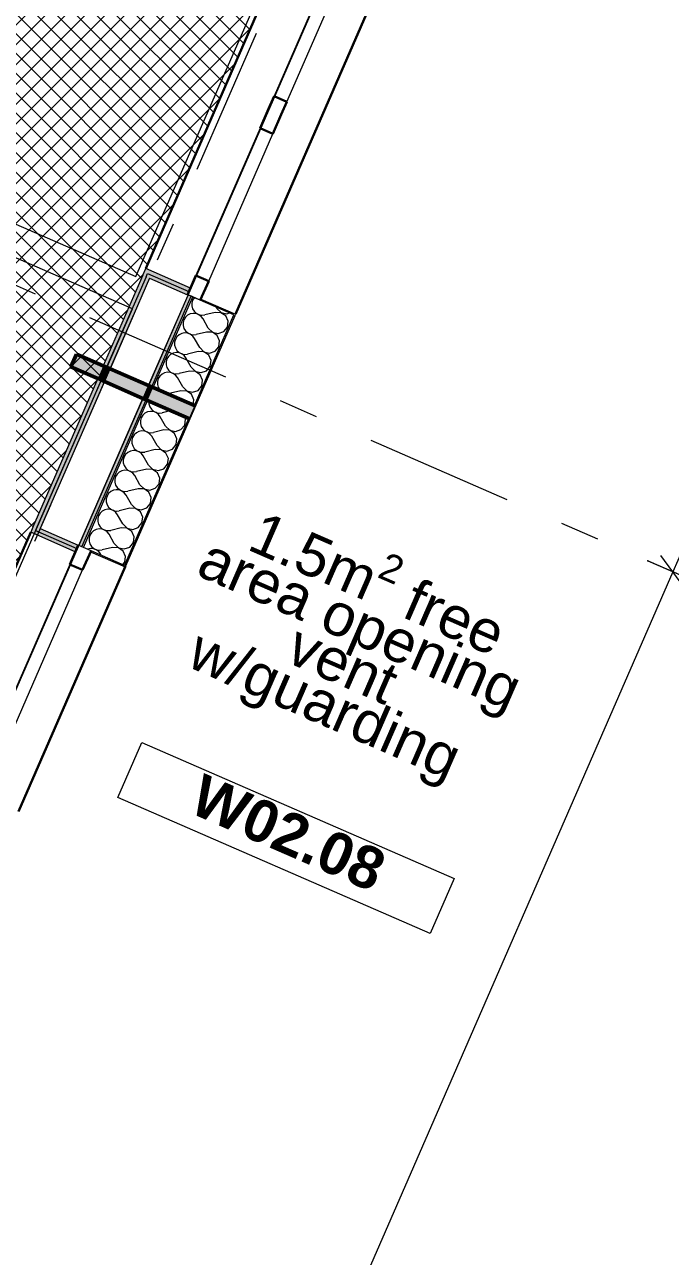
# Model space of a CAD drawing. Header units: millimetres. Extents: x -37281 to 954596, y -59787 to 956680.
# Drawn here: x 932444 to 934745, y -23325 to -18934 of the extents above; entities that cross this region are included whole.
import ezdxf
from ezdxf.enums import TextEntityAlignment as Align

# ---------------------------------------------------------------- set-up
doc = ezdxf.new("R2010")
doc.units = ezdxf.units.MM
doc.header["$MEASUREMENT"] = 0
doc.linetypes.add('Double Dashed', pattern=[1093.611073, 529.166651, -211.666656, 141.111112, -211.666656])
for name, color, linetype in [('A-15-MG_Structural_Grid', 7, 'Continuous'), ('New_A-05-M_Gross_Int_Circulation', 7, 'Continuous'), ('New_A-15-MG_Structural_Grid', 7, 'Continuous'), ('New_A-25-M_Wall_Ext', 7, 'Continuous'), ('New_A-25-M_Wall_Int', 7, 'Continuous'), ('New_A-95-D_Dim_Grid.Dim', 7, 'Continuous'), ('New_ArchiCAD Windows', 7, 'Continuous')]:
    doc.layers.add(name, color=color, linetype=linetype)
for name, color, linetype, lineweight, true_color in [('A-15-MG_Structural_Grid_Pen_No__163', 7, 'Continuous', 0, 0x750077), ('A-25-M_Wall_Int_Pen_No__102', 7, 'Continuous', 15, 0xcccccc), ('New_A-05-M_Gross_Int_Circulation_Pen_No__74', 7, 'Continuous', 20, 0x606060), ('New_A-25-M_Wall_Ext_Pen_No__107', 7, 'Continuous', 15, 0xa6a6a6), ('New_A-25-M_Wall_Ext_Pen_No__147', 7, 'Continuous', 0, 0x606060), ('New_A-25-M_Wall_Ext_Pen_No__27', 7, 'Continuous', 50, 0x2a2a2a), ('New_A-25-M_Wall_Ext_Pen_No__81', 7, 'Continuous', 20, 0x6a6a6a), ('New_A-25-M_Wall_Int_Pen_No__27', 7, 'Continuous', 50, 0x2a2a2a), ('New_A-25-M_Wall_Int_Pen_No__81', 7, 'Continuous', 20, 0x6a6a6a), ('New_A-95-M-SFS_Edge_Pen_No__252', 7, 'Continuous', 13, 0xe8e8e8), ('New_ArchiCAD Windows_Pen_No__23', 7, 'Continuous', 30, 0x2a2a2a), ('New_ArchiCAD Windows_Pen_No__43', 7, 'Continuous', 30, 0x444444)]:
    doc.layers.add(name, color=color, linetype=linetype, lineweight=lineweight, true_color=true_color)
for name, color, linetype, lineweight in [('New_A-15-MG_Structural_Grid_Pen_No__4', 7, 'Continuous', 20), ('New_A-25-M_Wall_Ext_Pen_No__1', 7, 'Continuous', 13), ('New_A-95-D_Dim_Grid.Dim_Pen_No__4', 7, 'Continuous', 20), ('New_A-95-P_Text_1_50_GA_Pen_No__1', 7, 'Continuous', 13), ('New_ArchiCAD Windows_Pen_No__1', 7, 'Continuous', 13), ('New_ArchiCAD Windows_Pen_No__83', 8, 'Continuous', 20), ('New_ArchiCAD Zone Stamps_Pen_No__9', 7, 'Continuous', 13)]:
    doc.layers.add(name, color=color, linetype=linetype, lineweight=lineweight)
doc.styles.add('GENERATED_STYLE_1', font='')
doc.styles.add('GENERATED_STYLE_2', font='')
doc.styles.add('GENERATED_STYLE_3', font='')
doc.styles.add('GENERATED_STYLE_4', font='')
doc.styles.get('GENERATED_STYLE_1').set_extended_font_data('Swis721 BT', bold=True)
doc.styles.get('GENERATED_STYLE_2').set_extended_font_data('Arial', bold=True)
doc.styles.get('GENERATED_STYLE_3').set_extended_font_data('Arial')
doc.styles.get('GENERATED_STYLE_4').set_extended_font_data('Swis721 BT')
doc.dimstyles.new('GENERATED_STYLE__4', dxfattribs={"dimtxt": 300, "dimasz": 95, "dimexe": 0.18, "dimexo": 0, "dimgap": 0.09, "dimtad": 1, "dimdec": 0, "dimzin": 0, "dimdsep": 46, "dimtxsty": 'GENERATED_STYLE_4', "dimblk": 'ARROWHEAD_2', "dimblk1": 'ARROWHEAD_2', "dimblk2": 'ARROWHEAD_2', "dimcen": 0.09, "dimclrd": 7, "dimclre": 7, "dimclrt": 7, "dimadec": 0, "dimazin": 0, "dimtfac": 1, "dimtdec": 4, "dimtmove": 0, "dimatfit": 3, "dimfxl": 1, "dimtolj": 1, "dimtzin": 0, "dimarcsym": 0})
pattern_1 = [(0, (864302.5, 0), (0, 173.2051), [0, -100]), (0, (864352.5, 86.6), (0, 173.2051), [0, -100])]

# ---------------------------------------------------------------- blocks, each defined once
blk = doc.blocks.new('Circulation_INB 2250_56_1', base_point=(922360.7, -13880.7))
at = {"layer": 'New_A-05-M_Gross_Int_Circulation_Pen_No__74', "linetype": 'Continuous'}
for p, q in [((932840.4, -19832.3), (933979.6, -17219.8)), ((930091.9, -18633.8), (932840.4, -19832.3))]:
    blk.add_line(p, q, dxfattribs=at)
at = {"layer": 'New_ArchiCAD Zone Stamps_Pen_No__9'}
for tag, height, style, p in [('ROOM_NAME', 250, 'GENERATED_STYLE_2', (921999.4, -12526.7)), ('zoneNameLine2', 250, 'GENERATED_STYLE_2', (921810.9, -12958.8)), ('ROOM_NUMBER', 200, 'GENERATED_STYLE_3', (921622.5, -13379.5)), ('measuredAreaCode', 200, 'GENERATED_STYLE_3', (921465.5, -13739.6)), ('DUMMY_649', 200, 'GENERATED_STYLE_3', (921772.9, -13873.7)), ('DUMMY_650', 200, 'GENERATED_STYLE_3', (922262.2, -14087)), ('DUMMY_651', 133.3, 'GENERATED_STYLE_3', (922541.5, -14193.6))]:
    blk.add_attdef(tag, text='', height=height, rotation=336.4404, dxfattribs=dict(at, style=style)).set_placement(p, align=Align.TOP_LEFT)
blk = doc.blocks.new('Lobby_INB 2264_57_1', base_point=(929673.3, -20309.8))
at = {"layer": 'New_A-05-M_Gross_Int_Circulation_Pen_No__74', "linetype": 'Continuous'}
for p, q in [((928918.2, -19223.9), (928304.2, -20631.8)), ((931209.8, -20223.1), (928918.2, -19223.9)), ((931569.5, -19398.2), (931209.8, -20223.1)), ((932827.6, -19946.8), (931569.5, -19398.2)), ((932029.7, -21776.7), (932827.6, -19946.8)), ((928304.2, -20631.8), (930107, -21418.8)), ((930107, -21418.8), (930283.1, -21015.1)), ((930283.1, -21015.1), (932029.7, -21776.7))]:
    blk.add_line(p, q, dxfattribs=at)
at = {"layer": 'New_ArchiCAD Zone Stamps_Pen_No__9'}
for tag, height, style, p in [('ROOM_NAME', 250, 'GENERATED_STYLE_2', (929425.1, -19005.1)), ('zoneNameLine2', 250, 'GENERATED_STYLE_2', (929236.7, -19437.3)), ('ROOM_NUMBER', 200, 'GENERATED_STYLE_3', (929048.3, -19858)), ('measuredAreaCode', 200, 'GENERATED_STYLE_3', (928891.3, -20218.1)), ('DUMMY_649', 200, 'GENERATED_STYLE_3', (929198.7, -20352.1)), ('DUMMY_650', 200, 'GENERATED_STYLE_3', (929548.2, -20504.5)), ('DUMMY_651', 133.3, 'GENERATED_STYLE_3', (929827.5, -20611.1))]:
    blk.add_attdef(tag, text='', height=height, rotation=336.4404, dxfattribs=dict(at, style=style)).set_placement(p, align=Align.TOP_LEFT)
blk = doc.blocks.new('*X738', base_point=(864302.5, 0))
at = {"layer": 'New_A-25-M_Wall_Ext_Pen_No__107', "linetype": 'Continuous'}
for p, q in [((932886.8, -20275.8), (932886.9, -20286.2)), ((932864.7, -20326.5), (932859.2, -20335.4)), ((932872.4, -20319.4), (932864.7, -20326.5)), ((932881.8, -20314.6), (932872.4, -20319.4)), ((932892.1, -20312.6), (932881.8, -20314.6)), ((932886.9, -20286.2), (932889.8, -20296.3)), ((932889.8, -20296.3), (932895.3, -20305.3)), ((932902.6, -20313.5), (932892.1, -20312.6)), ((932895.3, -20305.3), (932903.1, -20312.3)), ((932912.4, -20317.3), (932902.6, -20313.5)), ((932903.1, -20312.3), (932912.5, -20317)), ((932920.9, -20323.5), (932912.4, -20317.3)), ((932912.5, -20317), (932922.9, -20318.9)), ((932927.3, -20331.9), (932920.9, -20323.5)), ((932922.9, -20318.9), (932933.3, -20317.9)), ((932965.8, -20310.2), (932933.3, -20317.9)), ((932859.2, -20335.4), (932856.4, -20345.6)), ((932856.4, -20345.6), (932856.4, -20356.1)), ((932856.4, -20356.1), (932859.3, -20366.2)), ((932859.3, -20366.2), (932864.9, -20375.1)), ((932946.1, -20365), (932927.3, -20331.9)), ((932946.1, -20365), (932960.9, -20379.6)), ((933000.9, -20377.5), (933014.1, -20361.4)), ((933016.9, -20340.8), (933012.3, -20330.5)), ((933014.1, -20361.4), (933016.9, -20340.8)), ((932828.7, -20405.3), (932825.9, -20415.4)), ((932825.9, -20415.4), (932826, -20425.9)), ((932834.2, -20396.3), (932828.7, -20405.3)), ((932842, -20389.2), (932834.2, -20396.3)), ((932851.3, -20384.5), (932842, -20389.2)), ((932861.7, -20382.5), (932851.3, -20384.5)), ((932872.1, -20383.4), (932861.7, -20382.5)), ((932864.9, -20375.1), (932872.7, -20382.2)), ((932882, -20387.1), (932872.1, -20383.4)), ((932872.7, -20382.2), (932882.1, -20386.8)), ((932890.4, -20393.4), (932882, -20387.1)), ((932882.1, -20386.8), (932892.4, -20388.7)), ((932896.8, -20401.7), (932890.4, -20393.4)), ((932892.4, -20388.7), (932902.9, -20387.7)), ((932915.6, -20434.8), (932896.8, -20401.7)), ((932940, -20379), (932902.9, -20387.7)), ((932960.8, -20379.9), (932940, -20379)), ((932978, -20391.6), (932960.8, -20379.9)), ((932960.9, -20379.6), (932981.2, -20384.2)), ((932986.4, -20410.6), (932978, -20391.6)), ((932981.2, -20384.2), (933000.9, -20377.5)), ((932983.7, -20431.3), (932986.4, -20410.6)), ((932811.5, -20459), (932803.8, -20466.2)), ((932820.9, -20454.3), (932811.5, -20459)), ((932831.2, -20452.3), (932820.9, -20454.3)), ((932826, -20425.9), (932828.9, -20436)), ((932828.9, -20436), (932834.4, -20444.9)), ((932841.7, -20453.2), (932831.2, -20452.3)), ((932834.4, -20444.9), (932842.2, -20452)), ((932851.5, -20456.9), (932841.7, -20453.2)), ((932842.2, -20452), (932851.6, -20456.7)), ((932859.9, -20463.2), (932851.5, -20456.9)), ((932851.6, -20456.7), (932862, -20458.6)), ((932862, -20458.6), (932872.4, -20457.6)), ((932909.5, -20448.8), (932872.4, -20457.6)), ((932930.3, -20449.7), (932909.5, -20448.8)), ((932915.6, -20434.8), (932930.4, -20449.5)), ((932947.5, -20461.5), (932930.3, -20449.7)), ((932930.4, -20449.5), (932950.7, -20454.1)), ((932950.7, -20454.1), (932970.4, -20447.4)), ((932970.4, -20447.4), (932983.7, -20431.3)), ((932798.3, -20475.1), (932795.5, -20485.2)), ((932795.5, -20485.2), (932795.5, -20495.8)), ((932795.5, -20495.8), (932798.4, -20505.9)), ((932803.8, -20466.2), (932798.3, -20475.1)), ((932866.3, -20471.6), (932859.9, -20463.2)), ((932885.1, -20504.7), (932866.3, -20471.6)), ((932885.1, -20504.7), (932900, -20519.3)), ((932940, -20517.2), (932953.2, -20501.1)), ((932956, -20480.5), (932947.5, -20461.5)), ((932953.2, -20501.1), (932956, -20480.5)), ((932767.8, -20545), (932765, -20555.1)), ((932773.3, -20536), (932767.8, -20545)), ((932781.1, -20528.9), (932773.3, -20536)), ((932790.4, -20524.1), (932781.1, -20528.9)), ((932800.8, -20522.1), (932790.4, -20524.1)), ((932798.4, -20505.9), (932804, -20514.8)), ((932811.2, -20523.1), (932800.8, -20522.1)), ((932804, -20514.8), (932811.8, -20521.8)), ((932821.1, -20526.8), (932811.2, -20523.1)), ((932811.8, -20521.8), (932821.2, -20526.5)), ((932829.5, -20533.1), (932821.1, -20526.8)), ((932821.2, -20526.5), (932831.5, -20528.4)), ((932835.9, -20541.4), (932829.5, -20533.1)), ((932831.5, -20528.4), (932842, -20527.4)), ((932854.7, -20574.5), (932835.9, -20541.4)), ((932879.1, -20518.7), (932842, -20527.4)), ((932899.9, -20519.6), (932879.1, -20518.7)), ((932917.1, -20531.3), (932899.9, -20519.6)), ((932900, -20519.3), (932920.3, -20523.9)), ((932925.5, -20550.3), (932917.1, -20531.3)), ((932920.3, -20523.9), (932940, -20517.2)), ((932770.3, -20592), (932760, -20594)), ((932765, -20555.1), (932765, -20565.6)), ((932765, -20565.6), (932768, -20575.7)), ((932768, -20575.7), (932773.5, -20584.6)), ((932780.8, -20592.9), (932770.3, -20592)), ((932773.5, -20584.6), (932781.3, -20591.7)), ((932790.6, -20596.6), (932780.8, -20592.9)), ((932781.3, -20591.7), (932790.7, -20596.3)), ((932848.6, -20588.5), (932811.5, -20597.3)), ((932869.4, -20589.4), (932848.6, -20588.5)), ((932854.7, -20574.5), (932869.5, -20589.1)), ((932886.6, -20601.1), (932869.4, -20589.4)), ((932869.5, -20589.1), (932889.8, -20593.8)), ((932889.8, -20593.8), (932909.5, -20587)), ((932909.5, -20587), (932922.7, -20571)), ((932922.7, -20571), (932925.5, -20550.3)), ((932737.4, -20614.8), (932734.6, -20624.9)), ((932734.6, -20624.9), (932734.6, -20635.4)), ((932734.6, -20635.4), (932737.5, -20645.5)), ((932742.9, -20605.8), (932737.4, -20614.8)), ((932750.6, -20598.7), (932742.9, -20605.8)), ((932760, -20594), (932750.6, -20598.7)), ((932799, -20602.9), (932790.6, -20596.6)), ((932790.7, -20596.3), (932801.1, -20598.2)), ((932805.4, -20611.2), (932799, -20602.9)), ((932801.1, -20598.2), (932811.5, -20597.3)), ((932824.2, -20644.4), (932805.4, -20611.2)), ((932895.1, -20620.2), (932886.6, -20601.1)), ((932892.3, -20640.8), (932895.1, -20620.2)), ((932712.4, -20675.7), (932706.9, -20684.6)), ((932720.2, -20668.6), (932712.4, -20675.7)), ((932729.5, -20663.8), (932720.2, -20668.6)), ((932739.9, -20661.8), (932729.5, -20663.8)), ((932737.5, -20645.5), (932743.1, -20654.5)), ((932750.3, -20662.7), (932739.9, -20661.8)), ((932743.1, -20654.5), (932750.9, -20661.5)), ((932760.2, -20666.5), (932750.3, -20662.7)), ((932750.9, -20661.5), (932760.3, -20666.2)), ((932768.6, -20672.7), (932760.2, -20666.5)), ((932760.3, -20666.2), (932770.6, -20668.1)), ((932775, -20681.1), (932768.6, -20672.7)), ((932770.6, -20668.1), (932781.1, -20667.1)), ((932818.1, -20658.3), (932781.1, -20667.1)), ((932838.9, -20659.3), (932818.1, -20658.3)), ((932824.2, -20644.4), (932839.1, -20659)), ((932856.2, -20671), (932838.9, -20659.3)), ((932839.1, -20659), (932859.4, -20663.6)), ((932864.6, -20690), (932856.2, -20671)), ((932859.4, -20663.6), (932879.1, -20656.9)), ((932879.1, -20656.9), (932892.3, -20640.8)), ((932706.9, -20684.6), (932704.1, -20694.8)), ((932704.1, -20694.8), (932704.1, -20705.3)), ((932704.1, -20705.3), (932707.1, -20715.4)), ((932707.1, -20715.4), (932712.6, -20724.3)), ((932712.6, -20724.3), (932720.4, -20731.4)), ((932793.8, -20714.2), (932775, -20681.1)), ((932793.8, -20714.2), (932808.6, -20728.8)), ((932848.6, -20726.7), (932861.8, -20710.6)), ((932861.8, -20710.6), (932864.6, -20690)), ((932676.5, -20754.5), (932673.6, -20764.6)), ((932673.6, -20764.6), (932673.7, -20775.1)), ((932682, -20745.5), (932676.5, -20754.5)), ((932689.7, -20738.4), (932682, -20745.5)), ((932699.1, -20733.7), (932689.7, -20738.4)), ((932709.4, -20731.7), (932699.1, -20733.7)), ((932719.9, -20732.6), (932709.4, -20731.7)), ((932729.7, -20736.3), (932719.9, -20732.6)), ((932720.4, -20731.4), (932729.8, -20736)), ((932738.1, -20742.6), (932729.7, -20736.3)), ((932729.8, -20736), (932740.2, -20737.9)), ((932744.5, -20750.9), (932738.1, -20742.6)), ((932740.2, -20737.9), (932750.6, -20736.9)), ((932763.3, -20784), (932744.5, -20750.9)), ((932787.7, -20728.2), (932750.6, -20736.9)), ((932808.5, -20729.1), (932787.7, -20728.2)), ((932825.7, -20740.8), (932808.5, -20729.1)), ((932808.6, -20728.8), (932828.9, -20733.4)), ((932834.2, -20759.8), (932825.7, -20740.8)), ((932828.9, -20733.4), (932848.6, -20726.7)), ((932831.4, -20780.5), (932834.2, -20759.8)), ((932668.6, -20803.5), (932667.9, -20803.9)), ((932678.9, -20801.5), (932668.6, -20803.5)), ((932673.7, -20775.1), (932676.6, -20785.2)), ((932676.6, -20785.2), (932682.2, -20794.1)), ((932689.4, -20802.4), (932678.9, -20801.5)), ((932682.2, -20794.1), (932689.9, -20801.2)), ((932699.2, -20806.1), (932689.4, -20802.4)), ((932689.9, -20801.2), (932699.4, -20805.9)), ((932707.7, -20812.4), (932699.2, -20806.1)), ((932699.4, -20805.9), (932709.7, -20807.8)), ((932714.1, -20820.8), (932707.7, -20812.4)), ((932709.7, -20807.8), (932720.2, -20806.8)), ((932757.2, -20798), (932720.2, -20806.8)), ((932778, -20798.9), (932757.2, -20798)), ((932763.3, -20784), (932778.2, -20798.7)), ((932795.2, -20810.7), (932778, -20798.9)), ((932778.2, -20798.7), (932798.5, -20803.3)), ((932803.7, -20829.7), (932795.2, -20810.7)), ((932798.5, -20803.3), (932818.2, -20796.6)), ((932818.2, -20796.6), (932831.4, -20780.5)), ((932716.6, -20825.1), (932714.1, -20820.8)), ((932793.9, -20858.9), (932800.9, -20850.3)), ((932800.9, -20850.3), (932803.7, -20829.7))]:
    blk.add_line(p, q, dxfattribs=at)
blk = doc.blocks.new('*X739', base_point=(864302.5, 0))
at = {"layer": 'New_A-25-M_Wall_Ext_Pen_No__107', "linetype": 'Continuous'}
for p, q in [((933041.9, -19916.4), (933039.1, -19926.5)), ((933039.1, -19926.5), (933039.1, -19937)), ((933047.4, -19907.4), (933041.9, -19916.4)), ((933047.7, -19907.2), (933047.4, -19907.4)), ((933017, -19977.3), (933011.5, -19986.2)), ((933024.7, -19970.2), (933017, -19977.3)), ((933034.1, -19965.4), (933024.7, -19970.2)), ((933044.4, -19963.4), (933034.1, -19965.4)), ((933039.1, -19937), (933042, -19947.1)), ((933042, -19947.1), (933047.6, -19956.1)), ((933054.9, -19964.3), (933044.4, -19963.4)), ((933047.6, -19956.1), (933055.4, -19963.1)), ((933064.7, -19968.1), (933054.9, -19964.3)), ((933055.4, -19963.1), (933064.8, -19967.8)), ((933073.1, -19974.3), (933064.7, -19968.1)), ((933064.8, -19967.8), (933075.1, -19969.7)), ((933079.5, -19982.7), (933073.1, -19974.3)), ((933075.1, -19969.7), (933085.6, -19968.7)), ((933122.7, -19959.9), (933085.6, -19968.7)), ((933143.5, -19960.9), (933122.7, -19959.9)), ((933128.8, -19946), (933126.2, -19941.5)), ((933128.8, -19946), (933143.6, -19960.6)), ((933160.7, -19972.6), (933143.5, -19960.9)), ((933143.6, -19960.6), (933163.9, -19965.2)), ((933169.2, -19991.6), (933160.7, -19972.6)), ((933163.9, -19965.2), (933173.3, -19962)), ((933011.5, -19986.2), (933008.6, -19996.4)), ((933008.6, -19996.4), (933008.7, -20006.9)), ((933008.7, -20006.9), (933011.6, -20017)), ((933011.6, -20017), (933017.2, -20025.9)), ((933098.3, -20015.8), (933079.5, -19982.7)), ((933098.3, -20015.8), (933113.2, -20030.4)), ((933153.2, -20028.3), (933166.4, -20012.2)), ((933166.4, -20012.2), (933169.2, -19991.6)), ((932981, -20056.1), (932978.2, -20066.2)), ((932986.5, -20047.1), (932981, -20056.1)), ((932994.2, -20040), (932986.5, -20047.1)), ((933003.6, -20035.3), (932994.2, -20040)), ((933013.9, -20033.3), (933003.6, -20035.3)), ((933024.4, -20034.2), (933013.9, -20033.3)), ((933017.2, -20025.9), (933024.9, -20033)), ((933034.2, -20037.9), (933024.4, -20034.2)), ((933024.9, -20033), (933034.4, -20037.6)), ((933042.7, -20044.2), (933034.2, -20037.9)), ((933034.4, -20037.6), (933044.7, -20039.5)), ((933049.1, -20052.5), (933042.7, -20044.2)), ((933044.7, -20039.5), (933055.2, -20038.5)), ((933067.9, -20085.6), (933049.1, -20052.5)), ((933092.2, -20029.8), (933055.2, -20038.5)), ((933113, -20030.7), (933092.2, -20029.8)), ((933130.2, -20042.4), (933113, -20030.7)), ((933113.2, -20030.4), (933133.4, -20035.1)), ((933138.7, -20061.4), (933130.2, -20042.4)), ((933133.4, -20035.1), (933153.2, -20028.3)), ((933135.9, -20082.1), (933138.7, -20061.4)), ((932963.8, -20109.8), (932956, -20117)), ((932973.2, -20105.1), (932963.8, -20109.8)), ((932983.5, -20103.1), (932973.2, -20105.1)), ((932978.2, -20066.2), (932978.2, -20076.7)), ((932978.2, -20076.7), (932981.1, -20086.8)), ((932981.1, -20086.8), (932986.7, -20095.7)), ((932994, -20104), (932983.5, -20103.1)), ((932986.7, -20095.7), (932994.5, -20102.8)), ((933003.8, -20107.7), (932994, -20104)), ((932994.5, -20102.8), (933003.9, -20107.5)), ((933012.2, -20114), (933003.8, -20107.7)), ((933003.9, -20107.5), (933014.2, -20109.4)), ((933014.2, -20109.4), (933024.7, -20108.4)), ((933061.8, -20099.6), (933024.7, -20108.4)), ((933082.6, -20100.5), (933061.8, -20099.6)), ((933067.9, -20085.6), (933082.7, -20100.3)), ((933099.8, -20112.3), (933082.6, -20100.5)), ((933082.7, -20100.3), (933103, -20104.9)), ((933103, -20104.9), (933122.7, -20098.2)), ((933122.7, -20098.2), (933135.9, -20082.1)), ((932950.6, -20125.9), (932947.7, -20136)), ((932947.7, -20136), (932947.8, -20146.6)), ((932947.8, -20146.6), (932950.7, -20156.7)), ((932956, -20117), (932950.6, -20125.9)), ((933018.6, -20122.4), (933012.2, -20114)), ((933037.4, -20155.5), (933018.6, -20122.4)), ((933092.2, -20168), (933105.5, -20151.9)), ((933108.3, -20131.3), (933099.8, -20112.3)), ((933105.5, -20151.9), (933108.3, -20131.3)), ((932920.1, -20195.8), (932917.3, -20205.9)), ((932925.6, -20186.8), (932920.1, -20195.8)), ((932933.3, -20179.7), (932925.6, -20186.8)), ((932942.7, -20174.9), (932933.3, -20179.7)), ((932953, -20173), (932942.7, -20174.9)), ((932950.7, -20156.7), (932956.2, -20165.6)), ((932963.5, -20173.9), (932953, -20173)), ((932956.2, -20165.6), (932964, -20172.6)), ((932973.3, -20177.6), (932963.5, -20173.9)), ((932964, -20172.6), (932973.4, -20177.3)), ((932981.8, -20183.9), (932973.3, -20177.6)), ((932973.4, -20177.3), (932983.8, -20179.2)), ((932988.2, -20192.2), (932981.8, -20183.9)), ((932983.8, -20179.2), (932994.2, -20178.2)), ((933007, -20225.3), (932988.2, -20192.2)), ((933031.3, -20169.5), (932994.2, -20178.2)), ((933052.1, -20170.4), (933031.3, -20169.5)), ((933037.4, -20155.5), (933052.2, -20170.1)), ((933069.3, -20182.1), (933052.1, -20170.4)), ((933052.2, -20170.1), (933072.5, -20174.7)), ((933077.8, -20201.1), (933069.3, -20182.1)), ((933072.5, -20174.7), (933092.2, -20168)), ((932917.3, -20205.9), (932917.3, -20216.4)), ((932917.3, -20216.4), (932920.2, -20226.5)), ((932920.2, -20226.5), (932925.8, -20235.4)), ((932925.8, -20235.4), (932931.7, -20240.8)), ((933000.9, -20239.3), (932963.8, -20248.1)), ((933021.7, -20240.2), (933000.9, -20239.3)), ((933007, -20225.3), (933021.8, -20239.9)), ((933038.9, -20251.9), (933021.7, -20240.2)), ((933021.8, -20239.9), (933042.1, -20244.6)), ((933042.1, -20244.6), (933061.8, -20237.8)), ((933061.8, -20237.8), (933075, -20221.8)), ((933075, -20221.8), (933077.8, -20201.1)), ((932948.7, -20248.2), (932953.3, -20249.1)), ((932953.3, -20249.1), (932963.8, -20248.1)), ((933047.3, -20271), (933038.9, -20251.9)), ((933044.8, -20290.1), (933047.3, -20271))]:
    blk.add_line(p, q, dxfattribs=at)
blk = doc.blocks.new('Window 19_4')
at = {"layer": 'New_ArchiCAD Windows_Pen_No__1', "linetype": 'Continuous'}
for p, q in [((-480, 0), (-480, -29.5)), ((480, 0), (480, -29.5)), ((-480, -29.5), (-480, -35.5)), ((-480, -35.5), (-480, -47.5)), ((480, -29.5), (480, -35.5)), ((480, -35.5), (480, -47.5)), ((-480, -47.5), (-480, -50)), ((480, -47.5), (480, -50))]:
    blk.add_line(p, q, dxfattribs=at)
at = {"layer": 'New_ArchiCAD Windows_Pen_No__23', "linetype": 'Continuous'}
for p, q in [((-475.5, 135), (475.5, 135)), ((-454, -223.5), (454, -223.5))]:
    blk.add_line(p, q, dxfattribs=at)
at = {"layer": 'New_ArchiCAD Windows_Pen_No__43', "linetype": 'Continuous'}
for p, q in [((-480, 0), (-405, 0)), ((-405, 0), (-405, -50)), ((405, -50), (405, 0)), ((405, 0), (480, 0)), ((-405, -50), (-480, -50)), ((480, -50), (405, -50))]:
    blk.add_line(p, q, dxfattribs=at)
at = {"layer": 'New_ArchiCAD Windows_Pen_No__83', "linetype": 'Continuous'}
for p, q in [((-405, 0), (405, 0)), ((405, -50), (-405, -50))]:
    blk.add_line(p, q, dxfattribs=at)
blk = doc.blocks.new('Double Window 19')
at = {"layer": 'New_ArchiCAD Windows_Pen_No__1', "linetype": 'Continuous'}
for p, q in [((-1411.25, 0), (-1411.25, -29.5)), ((1411.25, 0), (1411.25, -29.5)), ((-1411.25, -29.5), (-1411.25, -35.5)), ((-1411.25, -35.5), (-1411.25, -47.5)), ((1411.25, -29.5), (1411.25, -35.5)), ((1411.25, -35.5), (1411.25, -47.5)), ((-1411.25, -47.5), (-1411.25, -50)), ((1411.25, -47.5), (1411.25, -50))]:
    blk.add_line(p, q, dxfattribs=at)
at = {"layer": 'New_ArchiCAD Windows_Pen_No__23', "linetype": 'Continuous'}
for p, q in [((-1406.75, 135), (1406.75, 135)), ((-1385.25, -223.5), (1385.25, -223.5))]:
    blk.add_line(p, q, dxfattribs=at)
at = {"layer": 'New_ArchiCAD Windows_Pen_No__43', "linetype": 'Continuous'}
for p, q in [((-1411.25, 0), (-1336.25, 0)), ((-1336.25, 0), (-1336.25, -50)), ((-763.75, -50), (-763.75, 0)), ((-763.75, 0), (-688.75, 0)), ((-688.75, 0), (-638.75, 0)), ((-638.75, 0), (-638.75, -50)), ((1361.25, -50), (1361.25, 0)), ((1361.25, 0), (1411.25, 0)), ((-1336.25, -50), (-1411.25, -50)), ((-688.75, -50), (-763.75, -50)), ((-638.75, -50), (-688.75, -50)), ((1411.25, -50), (1361.25, -50))]:
    blk.add_line(p, q, dxfattribs=at)
at = {"layer": 'New_ArchiCAD Windows_Pen_No__83', "linetype": 'Continuous'}
for p, q in [((-1336.25, 0), (-763.75, 0)), ((-638.75, 0), (1361.25, 0)), ((-763.75, -50), (-1336.25, -50)), ((1361.25, -50), (-638.75, -50))]:
    blk.add_line(p, q, dxfattribs=at)
blk = doc.blocks.new('Wall_228_1', base_point=(931739.7, -23304.8))
at = {"layer": 'New_A-25-M_Wall_Ext', "linetype": 'Continuous', "lineweight": 0, "true_color": 0x000000}
h = blk.add_hatch(dxfattribs=at)
h.set_pattern_fill('Plaster_0001', color=178, style=0, pattern_type=2)
h.set_pattern_definition(pattern_1)
h.paths.add_polyline_path([(933195.3, -19966.7), (933071.6, -19912.7), (933069.8, -19916.8), (933189.4, -19969), (933193.5, -19970.8)])
h = blk.add_hatch(dxfattribs=at)
h.set_pattern_fill('Plaster_0001', color=178, style=0, pattern_type=2)
h.set_pattern_definition(pattern_1)
h.paths.add_polyline_path([(933048.6, -20291.8), (933052.8, -20293.6), (933193.5, -19970.8), (933189.4, -19969)])
h = blk.add_hatch(dxfattribs=at)
h.set_pattern_fill('Plaster_0001', color=178, style=0, pattern_type=2)
h.set_pattern_definition(pattern_1)
h.paths.add_polyline_path([(932800.2, -20861.6), (932804.3, -20863.4), (933032.8, -20339.4), (933028.6, -20337.6)])
h = blk.add_hatch(dxfattribs=at)
h.set_pattern_fill('Plaster_0001', color=178, style=0, pattern_type=2)
h.set_pattern_definition(pattern_1)
h.paths.add_polyline_path([(932804.3, -20863.4), (932800.2, -20861.6), (932680.5, -20809.4), (932678.7, -20813.5), (932802.5, -20867.5)])
at = {"layer": 'New_A-25-M_Wall_Ext_Pen_No__107', "linetype": 'Continuous'}
for points in [[(932724.1, -20150.3), (932736.1, -20155.5), (932876.8, -19832.7), (932864.9, -19827.5)], [(932876.8, -19832.7), (932736.1, -20155.5), (932748, -20160.7), (932888.7, -19837.9)], [(932864.9, -19827.5), (932876.8, -19832.7), (932882, -19820.8), (933029.1, -19884.9), (933034.3, -19873), (932875.3, -19803.7)], [(932876.8, -19832.7), (932888.7, -19837.9), (933023.9, -19896.9), (933029.1, -19884.9), (932882, -19820.8)], [(932475.7, -20720.1), (932487.6, -20725.3), (932716.1, -20201.3), (932704.2, -20196.1)], [(932716.1, -20201.3), (932487.6, -20725.3), (932499.5, -20730.5), (932728, -20206.5)], [(932465.3, -20743.9), (932624.3, -20813.3), (932629.5, -20801.4), (932482.4, -20737.2), (932487.6, -20725.3), (932475.7, -20720.1)], [(932482.4, -20737.2), (932629.5, -20801.4), (932634.7, -20789.4), (932499.5, -20730.5), (932487.6, -20725.3)]]:
    blk.add_hatch(color=256, dxfattribs=at).paths.add_polyline_path(points)
at = {"layer": 'New_A-25-M_Wall_Ext_Pen_No__147', "linetype": 'Continuous'}
for points in [[(932885.5, -20220.6), (932896.5, -20225.4), (933037.2, -19902.6), (933026.2, -19897.9)], [(932865.5, -20266.5), (932637, -20790.4), (932648, -20795.2), (932876.5, -20271.3)]]:
    blk.add_hatch(color=256, dxfattribs=at).paths.add_polyline_path(points)
at = {"layer": 'New_A-25-M_Wall_Ext_Pen_No__81', "linetype": 'Continuous', "lineweight": 0, "true_color": 0x353535}
for points in [[(932724.1, -20150.3), (932704.2, -20196.1), (932716.1, -20201.3), (932736.1, -20155.5)], [(932736.1, -20155.5), (932716.1, -20201.3), (932728, -20206.5), (932748, -20160.7)], [(932748, -20160.7), (932728, -20206.5), (932865.5, -20266.5), (932885.5, -20220.6)], [(932885.5, -20220.6), (932865.5, -20266.5), (932876.5, -20271.3), (932896.5, -20225.4)], [(932896.5, -20225.4), (932876.5, -20271.3), (932882, -20273.7), (932902, -20227.8)], [(932902, -20227.8), (932882, -20273.7), (933028.6, -20337.6), (933048.6, -20291.8)], [(933048.6, -20291.8), (933028.6, -20337.6), (933032.8, -20339.4), (933052.8, -20293.6)]]:
    blk.add_hatch(color=250, dxfattribs=at).paths.add_polyline_path(points)
at = {"layer": 'New_A-25-M_Wall_Ext_Pen_No__1', "linetype": 'Continuous'}
for p, q in [((932876.8, -19832.7), (932736.1, -20155.5)), ((932888.7, -19837.9), (932748, -20160.7)), ((932864.9, -19827.5), (932875.3, -19803.7)), ((933034.3, -19873), (932875.3, -19803.7)), ((932876.8, -19832.7), (932882, -19820.8)), ((932882, -19820.8), (933029.1, -19884.9)), ((932888.7, -19837.9), (933023.9, -19896.9)), ((933023.9, -19896.9), (933029.1, -19884.9)), ((933029.1, -19884.9), (933034.3, -19873)), ((932885.5, -20220.6), (933026.2, -19897.9)), ((932896.5, -20225.4), (933037.2, -19902.6)), ((932902, -20227.8), (933042.7, -19905)), ((933026.2, -19897.9), (933023.9, -19896.9)), ((933037.2, -19902.6), (933026.2, -19897.9)), ((933042.7, -19905), (933037.2, -19902.6)), ((933069.8, -19916.8), (933042.7, -19905)), ((933069.8, -19916.8), (933071.6, -19912.7)), ((933189.4, -19969), (933069.8, -19916.8)), ((933071.6, -19912.7), (933195.3, -19966.7)), ((933048.6, -20291.8), (933189.4, -19969)), ((933193.5, -19970.8), (933195.3, -19966.7)), ((932716.1, -20201.3), (932487.6, -20725.3)), ((932728, -20206.5), (932499.5, -20730.5)), ((932637, -20790.4), (932865.5, -20266.5)), ((932648, -20795.2), (932876.5, -20271.3)), ((932653.5, -20797.6), (932882, -20273.7)), ((932800.2, -20861.6), (933028.6, -20337.6)), ((932475.7, -20720.1), (932465.3, -20743.9)), ((932624.3, -20813.3), (932465.3, -20743.9)), ((932487.6, -20725.3), (932482.4, -20737.2)), ((932482.4, -20737.2), (932629.5, -20801.4)), ((932499.5, -20730.5), (932634.7, -20789.4)), ((932629.5, -20801.4), (932624.3, -20813.3)), ((932634.7, -20789.4), (932629.5, -20801.4)), ((932637, -20790.4), (932634.7, -20789.4)), ((932648, -20795.2), (932637, -20790.4)), ((932653.5, -20797.6), (932648, -20795.2)), ((932680.5, -20809.4), (932653.5, -20797.6)), ((932680.5, -20809.4), (932678.7, -20813.5)), ((932800.2, -20861.6), (932680.5, -20809.4)), ((932678.7, -20813.5), (932802.5, -20867.5)), ((932804.3, -20863.4), (932802.5, -20867.5))]:
    blk.add_line(p, q, dxfattribs=at)
at = {"layer": 'New_A-25-M_Wall_Ext_Pen_No__1', "linetype": 'Continuous', "flags": 128}
for points in [[(932864.9, -19827.5), (932724.1, -20150.3)], [(932804.3, -20863.4), (933193.5, -19970.8)], [(932704.2, -20196.1), (932475.7, -20720.1)]]:
    blk.add_lwpolyline(points, dxfattribs=at)
at = {"layer": 'New_A-25-M_Wall_Ext_Pen_No__27', "linetype": 'Continuous'}
for p, q in [((932736.1, -20155.5), (932724.1, -20150.3)), ((932704.2, -20196.1), (932716.1, -20201.3)), ((932748, -20160.7), (932736.1, -20155.5)), ((932885.5, -20220.6), (932748, -20160.7)), ((932716.1, -20201.3), (932728, -20206.5)), ((932728, -20206.5), (932865.5, -20266.5)), ((932896.5, -20225.4), (932885.5, -20220.6)), ((932902, -20227.8), (932896.5, -20225.4)), ((933048.6, -20291.8), (932902, -20227.8)), ((932865.5, -20266.5), (932876.5, -20271.3)), ((932876.5, -20271.3), (932882, -20273.7)), ((932882, -20273.7), (933028.6, -20337.6)), ((933052.8, -20293.6), (933048.6, -20291.8)), ((933028.6, -20337.6), (933032.8, -20339.4))]:
    blk.add_line(p, q, dxfattribs=at)
at = {"layer": 'New_A-25-M_Wall_Ext', "color": 250, "lineweight": 50, "true_color": 0x2a2a2a}
for name in ['*X739', '*X738']:
    blk.add_blockref(name, (864302.5, 0), dxfattribs=at)
at = {"layer": 'New_ArchiCAD Windows', "color": 251, "linetype": 'Continuous', "lineweight": 20, "true_color": 0x606060, "xscale": -1, "zscale": 1000, "rotation": 246.440414640073}
for name, p in [('Double Window 19', (933633.8, -18623.2)), ('Window 19_4', (932488.7, -21249.4))]:
    blk.add_blockref(name, p, dxfattribs=at)
blk = doc.blocks.new('Wall_236_1', base_point=(932628.1, -20108.4))
at = {"layer": 'New_A-25-M_Wall_Int_Pen_No__81', "linetype": 'Continuous', "lineweight": 0, "true_color": 0x353535}
blk.add_hatch(color=250, dxfattribs=at).paths.add_polyline_path([(932608.1, -20154.3), (932704.2, -20196.1), (932724.1, -20150.3), (932628.1, -20108.4)])
at = {"layer": 'New_A-25-M_Wall_Int_Pen_No__27', "linetype": 'Continuous', "flags": 128}
for points in [[(932628.1, -20108.4), (932608.1, -20154.3)], [(932724.1, -20150.3), (932628.1, -20108.4)], [(932608.1, -20154.3), (932704.2, -20196.1)]]:
    blk.add_lwpolyline(points, dxfattribs=at)
blk = doc.blocks.new('*D781', base_point=(864302.5, 0))
at = {"layer": 'New_A-95-D_Dim_Grid.Dim_Pen_No__4', "linetype": 'Continuous'}
for p, q in [((936095.8, -17963.6), (936010.1, -17847.5)), ((936052.9, -17905.5), (934753.9, -20884.6)), ((934667.9, -20847.2), (934839.8, -20922.1)), ((934796.8, -20942.7), (934711, -20826.6)), ((934753.9, -20884.6), (931256.5, -28905.3))]:
    blk.add_line(p, q, dxfattribs=at)
at = {"layer": 'New_A-95-D_Dim_Grid.Dim_Pen_No__4', "insert": (935136.6, -19856.9), "char_height": 300, "attachment_point": 7, "rotation": 66.4404, "style": 'GENERATED_STYLE_4'}
blk.add_mtext('\\A1;{\\fSwis721 BT|b0|i0|c0|p34;3,250}', dxfattribs=at)
blk = doc.blocks.new('ARROWHEAD_2')
at = {"color": 0, "linetype": 'Continuous', "lineweight": 0}
for p, q in [((-0.378, -0.655), (0.378, 0.655)), ((0, 0), (-1, 0))]:
    blk.add_line(p, q, dxfattribs=at)
blk = doc.blocks.new('*D782', base_point=(864302.5, 0))
at = {"layer": 'New_A-95-D_Dim_Grid.Dim_Pen_No__4', "linetype": 'Continuous'}
for p, q in [((934796.8, -20942.7), (934711, -20826.6)), ((934753.9, -20884.6), (931256.5, -28905.3)), ((931213.6, -28847.2), (931299.4, -28963.3)), ((931170.6, -28867.8), (931342.4, -28942.8)), ((931256.5, -28905.3), (931232.1, -28961.3))]:
    blk.add_line(p, q, dxfattribs=at)
at = {"layer": 'New_A-95-D_Dim_Grid.Dim_Pen_No__4', "insert": (932738.4, -25356.7), "char_height": 300, "attachment_point": 7, "rotation": 66.4404, "style": 'GENERATED_STYLE_4'}
blk.add_mtext('\\A1;{\\fSwis721 BT|b0|i0|c0|p34;8,750}', dxfattribs=at)
blk = doc.blocks.new('Standard grid marker_5')
at = {"layer": 'New_A-15-MG_Structural_Grid_Pen_No__4', "linetype": 'Double Dashed'}
blk.add_line((1000, 0), (29726, 0), dxfattribs=at)
at = {"layer": 'New_A-15-MG_Structural_Grid_Pen_No__4', "style": 'GENERATED_STYLE_4'}
for tag, p in [('AC_MarkerText_1_0', (-500, 36.5)), ('AC_MarkerText_1_1', (31226, 36.5))]:
    blk.add_attdef(tag, text='', height=350, rotation=90, dxfattribs=at).set_placement(p, align=Align.MIDDLE_CENTER)
blk = doc.blocks.new('Standard grid marker_3')
at = {"layer": 'A-15-MG_Structural_Grid_Pen_No__163', "linetype": 'Double Dashed'}
for p, q in [((1000, 0), (74254.8, 0)), ((74254.8, 0), (75254.8, 0))]:
    blk.add_line(p, q, dxfattribs=at)
blk.add_point((74254.8, 0), dxfattribs=at)
blk.add_point((74254.8, 0), dxfattribs=at)
at = {"layer": 'A-15-MG_Structural_Grid_Pen_No__163', "style": 'GENERATED_STYLE_4'}
for tag, p in [('AC_MarkerText_1_0', (-500, 43.4)), ('AC_MarkerText_1_1', (75754.8, 43.4))]:
    blk.add_attdef(tag, text='', height=350, rotation=360, dxfattribs=at).set_placement(p, align=Align.MIDDLE_CENTER)

msp = doc.modelspace()

# ---------------------------------------------------------------- hatches: boundary and pattern name
at = {"layer": 'A-25-M_Wall_Int_Pen_No__102', "linetype": 'Continuous'}
h = msp.add_hatch(dxfattribs=at)
h.set_pattern_fill('Grid_5x5_Diagonal_0001', color=256, style=0, pattern_type=2)
h.set_pattern_definition([(45, (864302.5, 0), (-35.35534, 35.35534), []), (135, (864302.5, 0), (35.35534, 35.35534), [])])
h.paths.add_polyline_path([(909070.8, -19356.4), (913833.2, -8434.9), (909543.4, -6564.3), (912057.6, -798.6), (914121, 3933.5), (938576, -6730.2), (929236, -28149.5)])

# ---------------------------------------------------------------- linework, layer by layer
at = {"layer": 'New_A-95-M-SFS_Edge_Pen_No__252', "linetype": 'Continuous', "flags": 128}
msp.add_lwpolyline([(909011.2, -19493.2), (929337.8, -28356.6), (938853.9, -6533.2), (918080.9, 2524.9)], dxfattribs=at)
at = {"layer": 'New_A-95-P_Text_1_50_GA_Pen_No__1', "linetype": 'Continuous', "flags": 128}
msp.add_lwpolyline([(932861.5, -21492.6), (933974.7, -21978), (933889.2, -22174), (932776.1, -21688.6)], close=True, dxfattribs=at)

# ---------------------------------------------------------------- block references
at = {"layer": 'A-15-MG_Structural_Grid', "color": 8, "linetype": 'Continuous', "lineweight": 15, "zscale": 1000, "rotation": 336.440411583993}
msp.add_blockref('Standard grid marker_3', (866598.7, 8834.4), dxfattribs=at)
at = {"layer": 'New_A-05-M_Gross_Int_Circulation', "linetype": 'Continuous'}
msp.add_blockref('Circulation_INB 2250_56_1', (922360.7, -13880.7), dxfattribs=at)
ref = msp.add_blockref('Lobby_INB 2264_57_1', (929673.3, -20309.8), dxfattribs=at)
ref.add_attrib('ROOM_NAME', 'Lobby', dxfattribs={"layer": 'New_ArchiCAD Zone Stamps_Pen_No__9', "color": 7, "height": 250, "rotation": 336.4404, "style": 'GENERATED_STYLE_2'}).set_placement((929425.1, -19005.1), align=Align.TOP_LEFT)
ref.add_attrib('ROOM_NUMBER', 'INB 2264', dxfattribs={"layer": 'New_ArchiCAD Zone Stamps_Pen_No__9', "color": 7, "height": 200, "rotation": 336.4404, "style": 'GENERATED_STYLE_3'}).set_placement((929048.3, -19858), align=Align.TOP_LEFT)
ref.add_attrib('zoneNameLine2', 'ID. SF002', dxfattribs={"layer": 'New_ArchiCAD Zone Stamps_Pen_No__9', "color": 7, "height": 250, "rotation": 336.4404, "style": 'GENERATED_STYLE_2'}).set_placement((929236.7, -19437.3), align=Align.TOP_LEFT)
ref.add_attrib('measuredAreaCode', 'A: ', dxfattribs={"layer": 'New_ArchiCAD Zone Stamps_Pen_No__9', "color": 7, "height": 200, "rotation": 336.4404, "style": 'GENERATED_STYLE_3'}).set_placement((928891.3, -20218.1), align=Align.TOP_LEFT)
ref.add_attrib('DUMMY_649', '6.3', dxfattribs={"layer": 'New_ArchiCAD Zone Stamps_Pen_No__9', "color": 7, "height": 200, "rotation": 336.4404, "style": 'GENERATED_STYLE_3'}).set_placement((929198.7, -20352.1), align=Align.TOP_LEFT)
ref.add_attrib('DUMMY_650', ' m', dxfattribs={"layer": 'New_ArchiCAD Zone Stamps_Pen_No__9', "color": 7, "height": 200, "rotation": 336.4404, "style": 'GENERATED_STYLE_3'}).set_placement((929548.2, -20504.5), align=Align.TOP_LEFT)
ref.add_attrib('DUMMY_651', '2', dxfattribs={"layer": 'New_ArchiCAD Zone Stamps_Pen_No__9', "color": 7, "height": 133.3, "rotation": 336.4404, "style": 'GENERATED_STYLE_3'}).set_placement((929827.5, -20611.1), align=Align.TOP_LEFT)
at = {"layer": 'New_A-15-MG_Structural_Grid', "color": 8, "linetype": 'Continuous', "lineweight": 15, "zscale": 1000, "rotation": 246.4404115839982}
msp.add_blockref('Standard grid marker_5', (939788.4, -4014.8), dxfattribs=at)
at = {"layer": 'New_A-25-M_Wall_Ext', "color": 250, "lineweight": 50, "true_color": 0x2a2a2a}
msp.add_blockref('Wall_228_1', (931739.7, -23304.8), dxfattribs=at)
at = {"layer": 'New_A-25-M_Wall_Int', "color": 250, "lineweight": 50, "true_color": 0x2a2a2a}
msp.add_blockref('Wall_236_1', (932628.1, -20108.4), dxfattribs=at)

# ---------------------------------------------------------------- texts
at = {"layer": 'New_A-95-P_Text_1_50_GA_Pen_No__1', "linetype": 'Continuous', "insert": (933749.8, -20817.5), "char_height": 150, "width": 1230.483, "attachment_point": 2, "rotation": 336.4404, "line_spacing_factor": 0.623567, "style": 'GENERATED_STYLE_4'}
msp.add_mtext('\\A1;{\\fSwis721 BT|b0|i0|c0|p34;1.5m\\fSwis721 BT|b0|i0|c0|p34;\\A1{\\H.66x;\\S2^  ;}\\fSwis721 BT|b0|i0|c0|p34; free area opening vent w/guarding}', dxfattribs=at)
at = {"layer": 'New_A-95-P_Text_1_50_GA_Pen_No__1', "linetype": 'Continuous', "insert": (933413.4, -21746.1), "char_height": 150, "attachment_point": 2, "rotation": 336.4404, "style": 'GENERATED_STYLE_1'}
msp.add_mtext('\\A1;{\\fSwis721 BT|b1|i0|c0|p34;W02.08}', dxfattribs=at)

# ---------------------------------------------------------------- dimensions: what is measured, and where the dimension line sits
at = {"layer": 'New_A-95-D_Dim_Grid.Dim', "linetype": 'Continuous'}
for base, p1, p2, picture, middle in [((934753.9, -20884.6), (935963, -17866.3), (934664, -20845.4), '*D781', (935210.9, -19311.2)), ((931256.5, -28905.3), (934664, -20845.4), (931166.6, -28866.1), '*D782', (932812.7, -24811.1))]:
    dim = msp.add_linear_dim(base=base, p1=p1, p2=p2, angle=246.4404, dimstyle='GENERATED_STYLE__4', dxfattribs=at)
    dim.commit()
    dim.dimension.update_dxf_attribs({"geometry": picture, "text_midpoint": middle, "dimtype": 160, "text_rotation": 66.4404})

doc.saveas('drawing.dxf')
